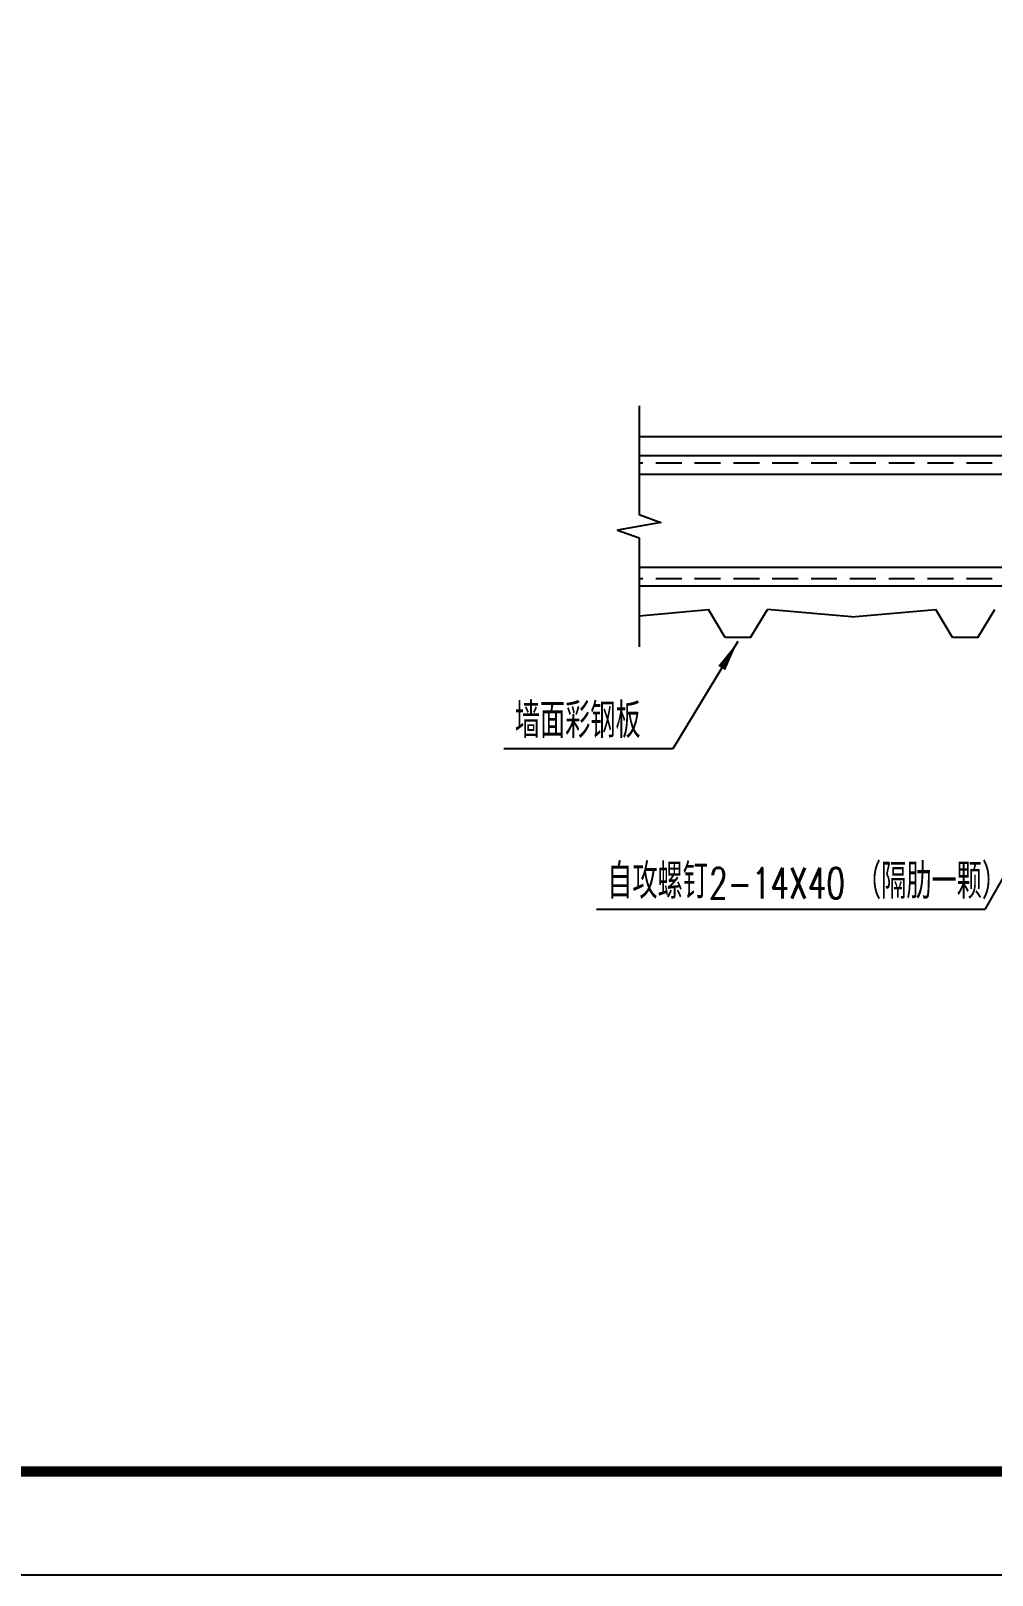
# Model space of a CAD drawing. Extents: x 14591016 to 15383666, y -730593 to -510197.
# Drawn here: x 15328783 to 15342711, y -662043 to -639674 of the extents above; entities that cross this region are included whole.
import ezdxf

# ---------------------------------------------------------------- set-up
doc = ezdxf.new("R2010")
doc.units = 0
doc.header["$LTSCALE"] = 1000
doc.header["$MEASUREMENT"] = 0
doc.linetypes.add('HIDDEN', pattern=[0.375, 0.25, -0.125])
for name, color, linetype in [('PUB_DIM', 3, 'Continuous'), ('PUB_TEXT', 7, 'Continuous'), ('TK', 4, 'Continuous')]:
    doc.layers.add(name, color=color, linetype=linetype)
doc.styles.add('_TCH_DIM', font='SIMPLEX', dxfattribs={"bigfont": 'GBCBIG'})

# ---------------------------------------------------------------- blocks, each defined once
blk = doc.blocks.new('A$C5D7C7B29')
at = {"color": 3}
for p, q in [((13458, 9770), (1307, 9770)), ((8467, 9587), (1307, 9587)), ((8467, 9407), (1307, 9407)), ((8467, 8507), (1307, 8507)), ((8467, 8327), (1307, 8327)), ((1307, 8042), (1975, 8102)), ((2138, 7832), (1975, 8102)), ((2382, 7832), (2545, 8102)), ((3358, 8030), (2545, 8102)), ((3358, 8030), (4171, 8102)), ((4334, 7832), (4171, 8102)), ((4578, 7832), (4741, 8102)), ((2382, 7832), (2138, 7832)), ((4578, 7832), (4334, 7832))]:
    blk.add_line(p, q, dxfattribs=at)
at = {"color": 4, "linetype": 'HIDDEN'}
for p, q in [((8467, 9515), (1307, 9515)), ((8467, 8399), (1307, 8399))]:
    blk.add_line(p, q, dxfattribs=at)
at = {"layer": 'PUB_DIM'}
for p, q in [((6254, 8029), (4644, 5205)), ((2260, 7793), (1631, 6757)), ((1631, 6757), (0, 6757)), ((4644, 5205), (893, 5205))]:
    blk.add_line(p, q, dxfattribs=at)
blk.add_lwpolyline([(1307, 10070), (1307, 9019), (1517, 8942), (1097, 8868), (1307, 8794), (1307, 7742)], dxfattribs=at)
blk.add_lwpolyline([(2260, 7793, 0, 80, 0), (2104, 7537, 0, 0, 0)], format="xyseb", dxfattribs=at)
at = {"layer": 'PUB_TEXT', "style": '_TCH_DIM'}
for s, p in [('墙面彩钢板', (105, 6862)), ('自攻螺钉', (998, 5310)), ('（隔肋一颗）', (3401, 5310))]:
    blk.add_text(s, height=337.6, dxfattribs=at).set_placement(p)
at = {"layer": 'PUB_TEXT', "style": '_TCH_DIM', "width": 0.705882}
blk.add_text('2-14X40', height=297.5, dxfattribs=at).set_placement((1981, 5310))
blk = doc.blocks.new('GeYuanFrame_76127112', base_point=(20.09, 4.53))
at = {"layer": 'TK'}
blk.add_lwpolyline([(20.09, 4.53), (20.09, 598.53), (861.09, 598.53), (861.09, 4.53)], close=True, dxfattribs=at)
at = {"layer": 'TK', "const_width": 1}
blk.add_lwpolyline([(45.09, 588.53), (851.09, 588.53), (851.09, 14.53), (45.09, 14.53)], close=True, dxfattribs=at)

msp = doc.modelspace()

# ---------------------------------------------------------------- block references
for name, p, xscale, yscale, zscale in [('GeYuanFrame_76127112', (15257516.1, -662042.5), 150, 150, 150), ('A$C5D7C7B29', (15335637.7, -660208.8), 1.499999999999999, 1.499999999999999, 1.499999999999999)]:
    msp.add_blockref(name, p, dxfattribs=dict(xscale=xscale, yscale=yscale, zscale=zscale))

doc.saveas('drawing.dxf')
